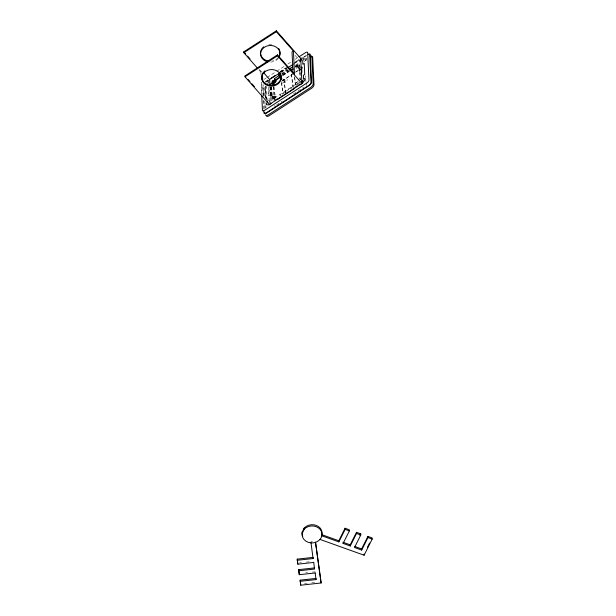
<?xml version="1.0" encoding="UTF-8"?>
<svg xmlns="http://www.w3.org/2000/svg" width="616" height="616" viewBox="0 0 616 616"><rect width="100%" height="100%" fill="white"/><g stroke="black" fill="none" stroke-linecap="round" stroke-linejoin="round"><path stroke-width="0.46" stroke-dasharray="3.08 2.31" d="M282.629 94.148L283.506 92.847L288.026 89.867L289.99 87.811L291.122 87.603L291.399 88.319M270.124 102.741L270.077 101.732L268.53 102.733M299.553 68.353L298.814 69.569L299.091 70.293L300.046 70.124L300.285 70.732M299.545 71.672L299.784 68.468L299.253 65.504L296.796 66.559L297.551 65.558L298.968 67.167L298.221 68.176L296.796 66.559M269.985 87.718L270.378 87.095L271.802 88.712L271.41 89.335L269.985 87.718L271.833 89.428L271.725 96.111L270.301 94.502L270.409 87.811M265.92 82.251L268.045 79.41M272.572 97.397L273.319 96.396L274.744 98.006L273.989 99.014L272.572 97.397L273.766 97.405L274.713 98.483M297.551 65.558L296.35 65.55L295.603 66.551L297.028 68.168L297.774 67.159L298.968 67.167M273.766 97.405L274.52 96.396L275.329 96.404L276.753 98.021M295.58 83.322L297.004 84.939L297.051 86.009L295.634 84.4L295.58 83.322L296.342 82.305L297.143 82.305L298.567 83.922L299.692 82.413L298.891 82.413L297.466 80.796M297.143 82.305L298.267 80.804M297.004 84.939L297.767 83.915L298.567 83.922M275.329 96.404L275.383 97.474L295.634 84.4M269.061 80.188L267.213 81.905L268.345 81.913M287.372 69.431L282.097 73.081M284.592 79.402L284.099 80.149L285.732 92.546M261.022 74.829L260.891 72.049L262.277 71.148M264.064 79.402L266.451 77.862M267.244 77.347L275.991 71.702M276.792 71.187L284.738 66.051M287.918 63.995L291.106 61.939M295.079 59.375L298.26 57.319M279.949 71.718L286.309 67.606M280.103 71.802L286.455 67.698M295.18 62.062L299.153 59.506M265.288 81.866L267.675 80.326M281.189 71.595L286.756 67.999M294.71 62.863L299.484 59.783M303.457 57.211L306.637 55.155M293.455 63.733L298.729 60.329L298.691 59.613M265.304 82.221L268.484 80.165M280.896 72.226L286.771 68.353M294.564 63.402L299.499 60.137M304.265 57.057L306.653 55.517M281.512 74.02L287.718 70.016M266.913 83.707L268.507 82.683M282.02 73.951L288.38 69.847M295.541 65.219L299.515 62.655M305.082 59.059L306.676 58.027M282.059 74.667L288.419 70.555M295.572 65.935L299.553 63.363M305.113 59.775L306.706 58.743M282.836 74.875L289.197 70.763M295.557 66.659L299.53 64.087M305.097 60.491L306.691 59.467M282.967 74.944L289.366 70.809M295.472 66.867L299.468 64.28M282.413 75.422L289.82 70.732M295.387 67.144L299.361 64.572M304.135 61.492L306.522 59.952M282.937 75.637L289.135 71.625M266.736 87.611L265.642 88.319L266.12 98.46M298.221 68.176L300.131 67.475M282.066 80.711L291.653 74.521M295.649 71.941L300.439 68.846M281.474 81.458L293.393 73.72M295.495 72.357L300.639 69.077M282.32 83.245L287.795 79.71M266.166 99.384L267.259 98.676L267.367 101.032M274.744 98.006L272.287 99.061L270.863 97.451L273.319 96.396M298.236 79.772L299.877 78.709L300.108 75.252L299.584 72.542M284.838 93.17L287.095 91.707M276.615 104.828L282.213 101.216M293.393 93.994L303.78 87.287M275.021 105.86L274.459 105.852M283.291 80.242L283.891 80.288L285.655 93.632M280.788 72.395L287.495 68.807M299.645 562.832L301.501 562.624M306.144 562.115L309.863 561.707M305.752 572.834L307.607 572.634M312.25 572.125L315.038 571.817M304.412 583.652L307.184 583.352M311.812 582.844L314.591 582.536M310.857 541.718L312.404 541.718M297.028 68.168L296.211 68.16L296.165 67.09M273.989 99.014L275.19 99.022M274.536 105.983L274.952 106.221M271.41 89.335L271.833 89.428M270.301 94.502L272.156 96.204L272.287 99.061M271.725 96.111L272.156 96.204M282.498 78.763L283.791 80.134M295.095 55.409L299.391 60.283L299.522 63.063M299.253 65.504L300.2 66.582M299.384 68.361L300.339 69.439M297.613 66.567L299.03 68.183M296.35 65.55L297.774 67.159M299.422 69.077L300.369 70.147M299.877 78.709L301.301 80.326M296.342 82.305L297.767 83.915M291.252 87.226L292.2 88.304M290.159 87.934L291.106 89.004M259.444 69.554L261.946 72.395M258.997 69.901L260.891 72.049M280.319 94.541L281.266 95.619M279.756 94.648L280.704 95.726M274.52 96.396L275.937 98.013M270.701 93.878L272.118 95.495M272.511 96.389L273.928 98.006M305.228 75.814L305.482 77.724M305.605 78.679L305.983 81.535M306.113 82.49L306.491 85.347M294.702 77.439L295.711 85.07M294.371 76.623L295.503 85.201M291.476 74.012L293.239 87.364M291.268 74.143L293.031 87.495M281.62 82.444L283.129 93.886M281.42 82.575L282.929 94.017M273.997 86.679L275.506 98.121M271.271 87.064L273.027 100.416M299.561 63.987L299.915 71.402M299.954 72.334L300.308 79.749M284.977 79.695L285.146 83.26M273.75 86.81L274.359 99.661M273.55 86.579L274.151 99.43M271.71 86.81L271.802 88.712M270.878 87.025L271.571 101.709M270.732 94.594L270.863 97.451M269.985 86.91L270.732 102.672L263.371 94.325L262.932 85.054M268.253 80.45L268.384 83.329M268.568 87.179L269.385 104.474M266.543 99.569L265.966 87.249A2.048 0.885 -41.4 0 1 266.412 86.178M265.935 98.876L265.357 86.556A2.048 0.885 -41.4 0 1 265.396 86.24M265.519 97.659L265.072 88.188A3.411 1.478 -41.4 0 1 265.812 86.402M265.92 106.191L266.012 108.085M264.664 95.796L264.264 87.264A3.411 1.478 -41.4 0 1 265.003 85.485M264.934 101.478L265.065 104.32M265.111 105.267L265.242 108.116M263.717 96.435L263.178 85.062A2.726 1.178 -41.4 0 1 263.24 84.646M263.894 100.231L264.303 108.755M263.124 95.842L262.632 85.416A3.411 1.478 -41.4 0 1 262.709 84.892M263.348 100.585L263.748 109.109M261.369 82.244L261.939 94.294M261.638 93.185L261.145 82.76A2.726 1.178 -41.4 0 1 261.207 82.344M278.109 57.704A9.741 8.301 -2.7 0 1 272.642 60.892M268.83 44.683A9.741 8.301 -2.7 0 1 271.695 44.645M278.147 58.612A9.741 8.301 -2.7 0 1 269.831 62.077M268.222 90.798L268.106 95.827L270.563 94.602L271.302 93.378L271.025 92.662L270.07 92.831L269.546 89.62L268.222 90.798"/><path stroke-width="0.92" d="M281.25 79.587L281.096 76.207M290.975 70.201L291.468 69.454M321.914 535.566C320.936 540.602 315.461 543.435 310.633 542.858A10.033 8.547 -2.7 0 1 302.21 533.294L304.242 529.236M321.845 535.797L338.862 541.895L338.808 540.756L345.083 528.235L349.318 529.752L349.372 530.892L343.097 543.412L350.273 545.984L356.548 533.464L356.495 532.324L360.73 533.841L360.784 534.981L354.508 547.501L361.684 550.073L367.96 537.552L367.906 536.413L372.133 537.922L372.187 539.069L364.095 555.216L320.02 539.423M338.862 541.895L345.137 529.375L345.083 528.235M350.273 545.984L350.219 544.844L356.495 532.324M359.89 535.504L360.73 533.841M361.684 550.073L361.63 548.933L367.906 536.413M367.452 547.278L369.577 543.027M279.464 73.412L278.725 74.628L279.002 75.352L280.134 75.137M304.189 528.097L302.148 532.155A10.033 8.547 -2.7 0 0 302.756 536.521M275.906 80.172L281.381 76.638L279.964 75.021L274.49 78.555L275.906 80.172L275.96 81.243L275.198 82.267L273.774 80.65L272.973 80.642L271.849 82.151L272.649 82.159L274.074 83.768L273.312 84.792L271.887 83.183L272.649 82.159M273.774 80.65L274.536 79.626L274.49 78.555M275.198 82.267L274.397 82.259L273.273 83.768L274.074 83.768M292.546 66.89L289.266 69.015L290.69 70.624M257.103 67.752L243.851 52.714L243.813 51.813L276.345 30.8L300.739 58.474L301.917 83.468L269.385 104.474L244.991 76.8L244.945 75.891L277.477 54.878L294.517 74.213L293.424 51.036L276.384 31.709L276.345 30.8M243.851 52.714L276.384 31.709M244.991 76.8L277.523 55.787L277.477 54.878M293.424 51.036L292.03 51.937L293.039 73.25M299.053 56.803L305.413 52.699A2.726 1.178 -41.4 0 1 307.677 52.707L308.97 80.196A2.726 1.178 -41.4 0 1 306.845 83.037L264.703 110.256A2.726 1.178 -41.4 0 1 262.447 110.241L261.731 95.08M270.986 78.247L275.29 75.46M269.9 85.062L269.639 79.495L280.088 72.75M288.134 67.552L292.954 64.434M275.26 79.918L280.342 76.692L280.919 78.763M293.239 68.977L291.784 69.916L290.359 68.307M271.887 83.183L270.247 84.238L271.194 85.316M274.882 100.37L276.384 99.399M294.856 87.472L297.12 86.009M298.621 85.039L300.131 84.069L300.161 84.777L302.348 83.368L305.005 79.811L304.935 78.386L303.565 79.272L303.38 75.344L304.751 74.459L304.227 63.394L302.864 64.28L302.679 60.353L304.042 59.467L303.973 58.043L300.885 58.197M271.155 103.519L268.961 104.928L266.412 104.735L266.351 103.311L267.444 102.603L267.367 101.032M294.14 88.666L277.169 99.63L277.138 98.914M300.577 73.335L301.894 72.157L301.663 68.892L302.287 67.845L302.009 67.129L300.885 67.337M300.762 59.506L301.886 59.513L300.038 61.223M302.048 80.865L303.18 80.873L301.332 82.582M297.297 560.275L297.243 559.128L313.036 557.403L313.09 558.543L297.297 560.275L297.844 564.171L313.629 562.447M315.092 572.957L299.299 574.69L298.76 570.786L298.706 569.646L314.491 567.913M298.76 570.786L314.545 569.061L313.706 562.246M300.223 581.304L300.169 580.157L315.954 578.432L316.008 579.571L300.223 581.304L300.762 585.2L321.121 582.975L315.561 542.157M345.137 529.375L349.372 530.892M356.548 533.464L360.784 534.981M367.96 537.552L372.187 539.069M321.791 534.657L338.808 540.756M350.219 544.844L343.043 542.273L343.097 543.412M354.454 546.361L361.63 548.933M289.805 68.407L291.222 70.024M277.523 55.787L301.917 83.468M279.402 75.129L280.827 76.738M278.863 75.73L280.288 77.347M274.536 79.626L275.96 81.243M272.973 80.642L274.397 82.259M263.509 72.542L269.639 79.495M243.813 51.813L245.684 53.938M247.563 56.071L250.065 58.905M248.102 79.472L249.996 81.62M251.89 83.768L254.408 86.633M315.484 542.357L321.121 582.975M310.98 542.642L313.09 558.543M315.169 572.764L316.008 579.571M297.243 559.128L297.844 564.171M298.706 569.646L299.299 574.69M300.169 580.157L300.762 585.2M364.041 554.077L364.095 555.216M304.042 528.297L304.096 529.437M302.225 531.924L302.279 533.063M262.408 73.928L262.762 81.343M263.84 111.011L263.933 112.905A3.411 1.478 -41.4 0 0 266.751 112.921L308.893 85.701A3.411 1.478 -41.4 0 0 311.55 82.151L310.256 54.662A3.411 1.478 -41.4 0 0 308.146 54.247M280.858 74.813A9.741 8.301 -2.7 0 1 275.283 84.523A9.741 8.301 -2.7 0 1 263.225 81.558A9.741 8.301 -2.7 0 1 264.865 70.886M279.756 72.565A9.741 8.301 -2.7 0 1 280.58 74.043M279.718 50.728A9.741 8.301 -2.7 0 1 279.079 56.31M268.846 61.107A9.741 8.301 -2.7 0 1 260.637 51.782M260.822 50.989A9.741 8.301 -2.7 0 1 263.733 46.808M278.617 48.487A9.741 8.301 -2.7 0 1 279.448 49.958M267.96 61.869A9.741 8.301 -2.7 0 1 261.138 51.113A9.741 8.301 -2.7 0 1 274.474 46.215A9.741 8.301 -2.7 0 1 278.671 57.935M311.473 55.848A3.411 1.478 -41.4 0 1 311.881 56.51L313.174 83.992A3.411 1.478 -41.4 0 1 310.526 87.541L268.376 114.769A3.411 1.478 -41.4 0 1 265.558 114.745M264.48 112.551A2.726 1.178 -41.4 0 0 266.736 112.566L308.878 85.347A2.726 1.178 -41.4 0 0 311.003 82.498L309.709 55.017A2.726 1.178 -41.4 0 0 308.554 54.485M266.366 115.669A3.411 1.478 -41.4 0 0 269.192 115.685L311.334 88.465A3.411 1.478 -41.4 0 0 313.991 84.916L312.689 57.427A3.411 1.478 -41.4 0 0 311.249 56.764M304.258 527.997A10.033 8.547 -2.7 0 1 316.093 525.363A10.033 8.547 -2.7 0 1 321.999 534.372M304.212 529.213A9.979 8.501 -2.7 0 1 315.993 526.595A9.979 8.501 -2.7 0 1 321.868 535.566M265.404 84.446A9.741 8.301 -2.7 0 0 281.089 78.948A9.741 8.301 -2.7 0 0 267.868 70.186A9.741 8.301 -2.7 0 0 265.404 84.446"/></g></svg>
